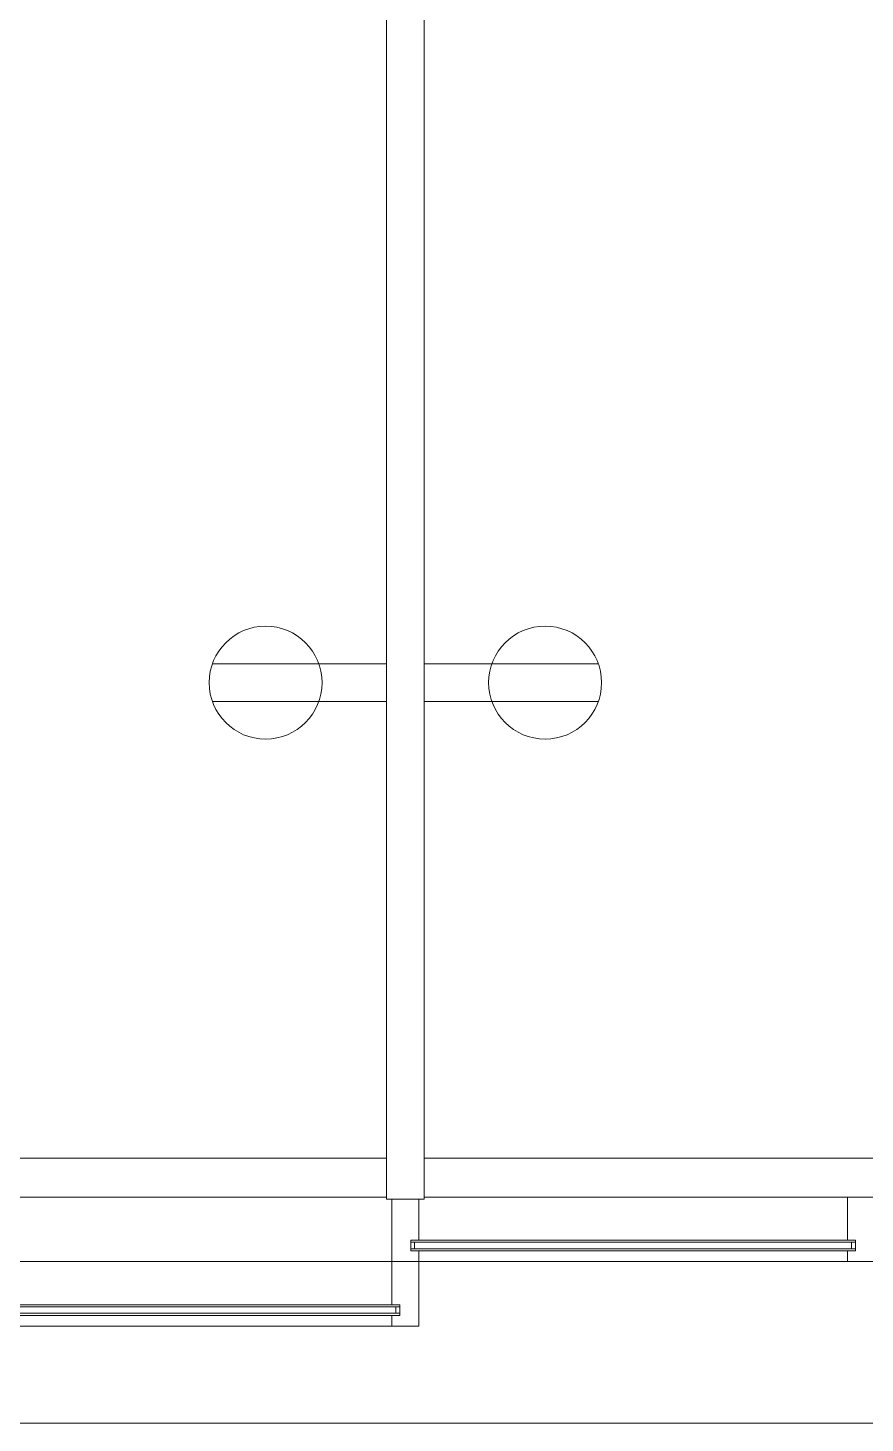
# Model space of a CAD drawing. Header units: inches. Extents: x 1 to 4637, y -664 to 702.
# Drawn here: x 2152.9 to 2230.8, y -663.6 to -533.9 of the extents above; entities that cross this region are included whole.
import ezdxf

# ---------------------------------------------------------------- set-up
doc = ezdxf.new("R2010")
doc.units = ezdxf.units.IN
doc.header["$MEASUREMENT"] = 0
for name, color, linetype, lineweight in [('A-ANNO-NOTE', 131, 'Continuous', 20), ('B-BASE', 7, 'Continuous', 9), ('I-WALL', 2, 'Continuous', 9), ('NABCA_dwg', 8, 'Continuous', 9), ('NB-WIND-EXT', 7, 'Continuous', 9), ('NB-WIND-MULL', 7, 'Continuous', 9), ('NB-WIND-SILL', 7, 'Continuous', 9)]:
    doc.layers.add(name, color=color, linetype=linetype, lineweight=lineweight)

# ---------------------------------------------------------------- blocks, each defined once
blk = doc.blocks.new('NABCA_dwg_MA-2900-8th-120718_dwg-2391440-New Construction - Test Fit Plan-2421454-New Construction - Tel_Data_Elec Plan')
at = {"layer": 'B-BASE', "flags": 128}
blk.add_lwpolyline([(-5935.21, -3896.6), (-5935.21, -3904.1), (-8374.21, -3904.1), (-8374.21, -2881.08), (-8378.21, -2881.08), (-8378.21, -2538.1), (-5818.21, -2538.1), (-5818.21, -2548.1)], dxfattribs=at)
at = {"layer": 'NB-WIND-EXT'}
for p, q in [((-7211.96, -3887.1), (-7171.34, -3887.1)), ((-7212.71, -3887.3), (-7171.34, -3887.3)), ((-7212.71, -3887.9), (-7171.34, -3887.9)), ((-7212.34, -3887.3), (-7212.34, -3887.9)), ((-7211.96, -3888.1), (-7171.34, -3888.1)), ((-7171.71, -3887.9), (-7171.71, -3887.3)), ((-7272.71, -3893.1), (-7214.46, -3893.1)), ((-7272.71, -3893.3), (-7213.71, -3893.3)), ((-7214.09, -3893.3), (-7214.09, -3893.9)), ((-7272.71, -3893.9), (-7213.71, -3893.9)), ((-7272.71, -3894.1), (-7214.46, -3894.1))]:
    blk.add_line(p, q, dxfattribs=at)
at = {"layer": 'NB-WIND-MULL', "flags": 128}
for points in [[(-7214.46, -3883.29), (-7214.46, -3889.1), (-7211.96, -3889.1)], [(-7211.96, -3889.1), (-7211.96, -3888.1), (-7212.71, -3888.1), (-7212.71, -3887.1), (-7211.96, -3887.1), (-7211.96, -3883.29)]]:
    blk.add_lwpolyline(points, dxfattribs=at)
for points in [[(-7172.09, -3889.1), (-7172.09, -3888.1), (-7171.34, -3888.1), (-7171.34, -3887.1), (-7172.09, -3887.1), (-7172.09, -3883.1), (-7169.59, -3883.1), (-7169.59, -3889.1)], [(-7214.46, -3895.1), (-7214.46, -3894.1), (-7213.71, -3894.1), (-7213.71, -3893.1), (-7214.46, -3893.1), (-7214.46, -3889.1), (-7211.96, -3889.1), (-7211.96, -3895.1)]]:
    blk.add_lwpolyline(points, close=True, dxfattribs=at)
at = {"layer": 'NB-WIND-SILL'}
for p, q in [((-7214.96, -3879.48), (-7271.21, -3879.48)), ((-7271.21, -3883.1), (-7214.96, -3883.1)), ((-7211.46, -3883.1), (-7169.59, -3883.1)), ((-7271.96, -3889.1), (-7214.46, -3889.1)), ((-7211.96, -3889.1), (-7172.09, -3889.1)), ((-7271.97, -3895.1), (-7214.46, -3895.1))]:
    blk.add_line(p, q, dxfattribs=at)
at = {"layer": 'NB-WIND-SILL', "flags": 128}
blk.add_lwpolyline([(-7169.58, -3879.98), (-7169.59, -3879.48), (-7211.46, -3879.48)], dxfattribs=at)
blk = doc.blocks.new('NABCA_dwg-2391440-New Construction - Tel_Data_Elec Plan')
blk.add_blockref('NABCA_dwg_MA-2900-8th-120718_dwg-2391440-New Construction - Test Fit Plan-2421454-New Construction - Tel_Data_Elec Plan', (10102.48, 3240.5))

msp = doc.modelspace()

# ---------------------------------------------------------------- linework, layer by layer
at = {"layer": 'A-ANNO-NOTE'}
for p, q in [((2186.29, -593.05), (2170.09, -593.05)), ((2189.79, -593.04), (2205.98, -593.04)), ((2186.29, -596.54), (2170.09, -596.54)), ((2189.79, -596.53), (2205.98, -596.53))]:
    msp.add_line(p, q, dxfattribs=at)
for centre in [(2175.04, -594.79), (2201.03, -594.79)]:
    msp.add_circle(centre, 5.25, dxfattribs=at)
at = {"layer": 'I-WALL', "color": 250, "lineweight": 20}
for p, q in [((2186.29, -494.73), (2186.29, -642.79)), ((2189.79, -642.79), (2189.79, -494.73)), ((2186.29, -642.79), (2189.79, -642.79))]:
    msp.add_line(p, q, dxfattribs=at)

# ---------------------------------------------------------------- block references
at = {"layer": 'NABCA_dwg', "color": 7}
msp.add_blockref('NABCA_dwg-2391440-New Construction - Tel_Data_Elec Plan', (-701.24, 0), dxfattribs=at)

doc.saveas('drawing.dxf')
